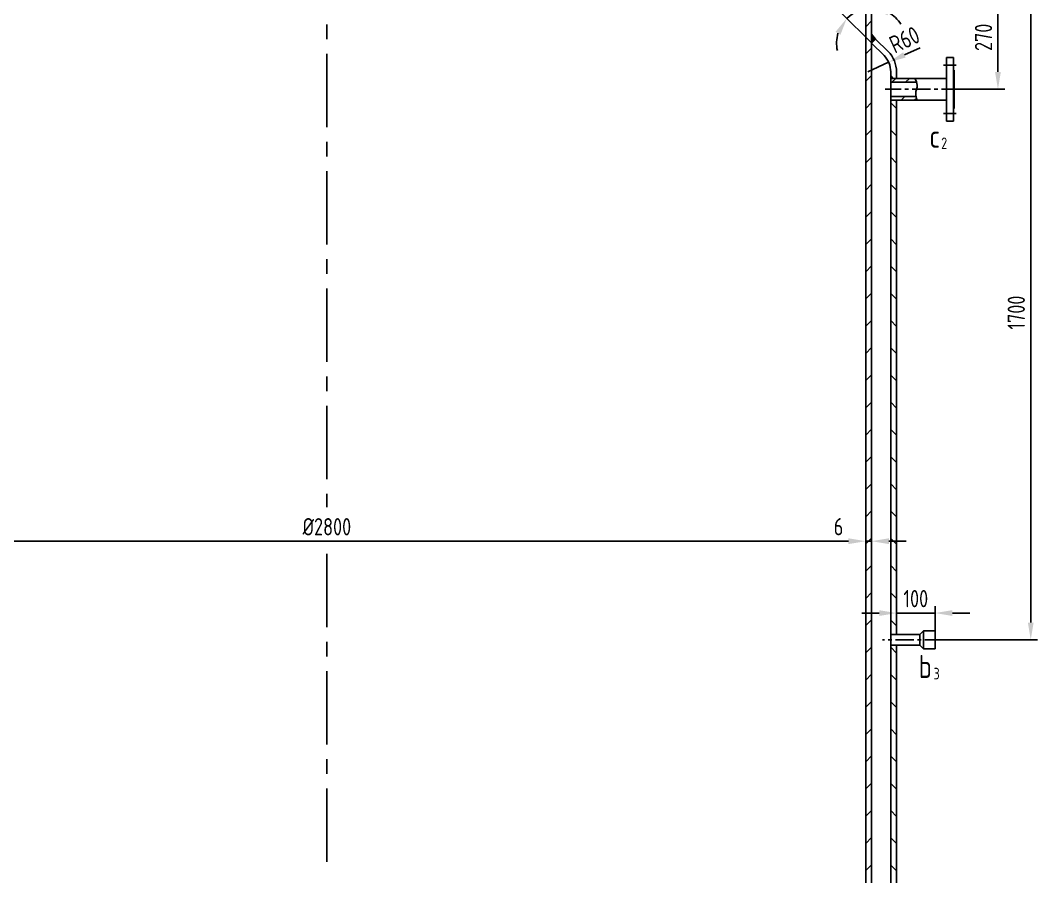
# Model space of a CAD drawing. Extents: x 104028 to 129789, y -4623 to 7992.
# Drawn here: x 123205 to 125848, y 3409 to 5634 of the extents above; entities that cross this region are included whole.
import ezdxf

# ---------------------------------------------------------------- set-up
doc = ezdxf.new("R2010")
doc.units = 0
doc.header["$LTSCALE"] = 3
doc.header["$MEASUREMENT"] = 0
doc.linetypes.add('CENTER', pattern=[50.8, 31.75, -6.35, 6.35, -6.35])
doc.layers.get('0').update_dxf_attribs({"linetype": 'CONTINUOUS'})
doc.layers.get('DEFPOINTS').update_dxf_attribs({"linetype": 'CONTINUOUS'})
doc.layers.add('LAYERAXIS', color=1, linetype='CENTER')
doc.layers.add('MAINLINE', color=3, linetype='CONTINUOUS')
doc.styles.add('HZ', font='isocp.shx', dxfattribs={"width": 0.85, "bigfont": 'hztxt.shx'})
doc.dimstyles.new('DWX', dxfattribs={"dimscale": 0, "dimtxt": 45, "dimasz": 45, "dimexe": 18, "dimexo": 0.625, "dimgap": 15, "dimtad": 1, "dimdec": 0, "dimdsep": 46, "dimtxsty": 'HZ', "dimcen": 0, "dimadec": 0, "dimazin": 0, "dimtfac": 1, "dimtdec": 0, "dimtmove": 2, "dimatfit": 3, "dimfxl": 0, "dimtolj": 1, "dimtzin": 0, "dimarcsym": 0})

# ---------------------------------------------------------------- blocks, each defined once
blk = doc.blocks.new('*D104')
at = {"color": 0, "lineweight": -2}
for p, q in [((122601.1, 4281.3), (122601.1, 4298.7)), ((125401, 4281.3), (125401, 4298.7)), ((122646.1, 4280.7), (125356, 4280.7))]:
    blk.add_line(p, q, dxfattribs=at)
at = {"color": 0}
for points in [[(122646.1, 4288.2), (122646.1, 4273.2), (122601.1, 4280.7)], [(125356, 4288.2), (125356, 4273.2), (125401, 4280.7)]]:
    blk.add_solid(points, dxfattribs=at)
at = {"layer": 'DEFPOINTS', "color": 0}
for p in [(122601.1, 4280.7), (125401, 4280.7), (125401, 4280.7)]:
    blk.add_point(p, dxfattribs=at)
at = {"color": 0, "insert": (124001.1, 4318.2), "char_height": 45, "attachment_point": 5, "style": 'HZ'}
blk.add_mtext('\\A1;%%C2800', dxfattribs=at)
blk = doc.blocks.new('*D105')
at = {"color": 0, "lineweight": -2}
for p, q in [((125401, 4281.3), (125401, 4298.7)), ((125416.1, 4281.3), (125416.1, 4298.7)), ((125356, 4280.7), (125311, 4280.7)), ((125401, 4280.7), (125416.1, 4280.7)), ((125461.1, 4280.7), (125506.1, 4280.7))]:
    blk.add_line(p, q, dxfattribs=at)
at = {"color": 0}
for points in [[(125356, 4288.2), (125356, 4273.2), (125401, 4280.7)], [(125461.1, 4288.2), (125461.1, 4273.2), (125416.1, 4280.7)]]:
    blk.add_solid(points, dxfattribs=at)
at = {"layer": 'DEFPOINTS', "color": 0}
for p in [(125401, 4280.7), (125416.1, 4280.7), (125416.1, 4280.7)]:
    blk.add_point(p, dxfattribs=at)
at = {"color": 0, "insert": (125330.5, 4318.4), "char_height": 45, "attachment_point": 5, "style": 'HZ'}
blk.add_mtext('\\A1;6', dxfattribs=at)
blk = doc.blocks.new('*D109')
at = {"color": 0, "lineweight": -2}
for p, q in [((125416.7, 5724.5), (125762.5, 5724.5)), ((125744.5, 5679.5), (125744.5, 5499.5)), ((125646.3, 5454.5), (125762.5, 5454.5))]:
    blk.add_line(p, q, dxfattribs=at)
at = {"color": 0}
for points in [[(125737, 5679.5), (125752, 5679.5), (125744.5, 5724.5)], [(125737, 5499.5), (125752, 5499.5), (125744.5, 5454.5)]]:
    blk.add_solid(points, dxfattribs=at)
at = {"layer": 'DEFPOINTS', "color": 0}
for p in [(125416.1, 5724.5), (125645.7, 5454.5), (125744.5, 5454.5)]:
    blk.add_point(p, dxfattribs=at)
at = {"color": 0, "insert": (125707, 5589.5), "char_height": 45, "attachment_point": 5, "rotation": 90, "style": 'HZ'}
blk.add_mtext('\\A1;270', dxfattribs=at)
blk = doc.blocks.new('*D110')
at = {"color": 0, "lineweight": -2}
for p, q in [((125763.1, 5724.5), (125847.7, 5724.5)), ((125829.7, 5679.5), (125829.7, 4069.5)), ((125602.8, 4024.5), (125847.7, 4024.5))]:
    blk.add_line(p, q, dxfattribs=at)
at = {"color": 0}
for points in [[(125822.2, 5679.5), (125837.2, 5679.5), (125829.7, 5724.5)], [(125822.2, 4069.5), (125837.2, 4069.5), (125829.7, 4024.5)]]:
    blk.add_solid(points, dxfattribs=at)
at = {"layer": 'DEFPOINTS', "color": 0}
for p in [(125762.5, 5724.5), (125602.2, 4024.5), (125829.7, 4024.5)]:
    blk.add_point(p, dxfattribs=at)
at = {"color": 0, "insert": (125792.2, 4874.5), "char_height": 45, "attachment_point": 5, "rotation": 90, "style": 'HZ'}
blk.add_mtext('\\A1;1700', dxfattribs=at)
blk = doc.blocks.new('*D112')
at = {"color": 0, "lineweight": -2}
for p, q in [((125501.4, 5543.7), (125542.2, 5562.6)), ((125406.1, 5499.6), (125460.5, 5524.8))]:
    blk.add_line(p, q, dxfattribs=at)
at = {"color": 0}
blk.add_solid([(125498.2, 5550.5), (125504.5, 5536.9), (125460.5, 5524.8)], dxfattribs=at)
at = {"layer": 'DEFPOINTS', "color": 0}
for p in [(125460.5, 5524.8), (125406.1, 5499.6)]:
    blk.add_point(p, dxfattribs=at)
at = {"color": 0, "insert": (125501.8, 5583.4), "char_height": 45, "attachment_point": 5, "rotation": 24.8104, "style": 'HZ'}
blk.add_mtext('\\A1;R60', dxfattribs=at)
blk = doc.blocks.new('*D113')
at = {"color": 0, "lineweight": -2}
blk.add_line((125415.6, 5574.9), (125339.1, 5651.4), dxfattribs=at)
for start, end in [(90, 135), (32.6136, 61.3068), (163.6932, 192.3864)]:
    blk.add_arc((125416.1, 5574.5), 90.8, start, end, dxfattribs=at)
at = {"color": 0}
for points in [[(125457.8, 5646.9), (125461.5, 5661.4), (125416.1, 5665.3)], [(125322.5, 5603.8), (125335.4, 5596.2), (125351.8, 5638.7)]]:
    blk.add_solid(points, dxfattribs=at)
at = {"layer": 'DEFPOINTS', "color": 0}
for p in [(125416.1, 5724.5), (125392.6, 5662.2), (125416.1, 5574.5), (125448.5, 5542.1), (125416.1, 2384.5)]:
    blk.add_point(p, dxfattribs=at)
at = {"color": 0, "insert": (125365.7, 5690.1), "char_height": 45, "attachment_point": 5, "rotation": 1, "style": 'HZ'}
blk.add_mtext('\\A1;45°', dxfattribs=at)
blk = doc.blocks.new('*D124')
at = {"color": 0, "lineweight": -2}
for p, q in [((125481.1, 4081.9), (125481.1, 4112)), ((125581.1, 4048.6), (125581.1, 4112)), ((125436.1, 4094), (125391.1, 4094)), ((125581.1, 4094), (125481.1, 4094)), ((125626.1, 4094), (125671.1, 4094))]:
    blk.add_line(p, q, dxfattribs=at)
at = {"color": 0}
for points in [[(125436.1, 4101.5), (125436.1, 4086.5), (125481.1, 4094)], [(125626.1, 4101.5), (125626.1, 4086.5), (125581.1, 4094)]]:
    blk.add_solid(points, dxfattribs=at)
at = {"layer": 'DEFPOINTS', "color": 0}
for p in [(125481.1, 4094), (125481.1, 4081.3), (125581.1, 4048)]:
    blk.add_point(p, dxfattribs=at)
at = {"color": 0, "insert": (125531.1, 4131.5), "char_height": 45, "attachment_point": 5, "style": 'HZ'}
blk.add_mtext('\\A1;100', dxfattribs=at)

msp = doc.modelspace()

# ---------------------------------------------------------------- hatches: boundary and pattern name
h = msp.add_hatch()
h.set_pattern_fill('LINE', color=256, scale=400, angle=45, style=0)
h.paths.add_polyline_path([(125416.1, 5724.5), (125401, 5724.5), (125401, 2474.5), (125416.1, 2474.5)])
h = msp.add_hatch()
h.set_pattern_fill('ANSI37', color=256, scale=15, style=0)
h.set_pattern_definition([(45, (-8770.4725, -1129.4448), (-1.325825215, 1.325825215), []), (135, (-8770.4725, -1129.4448), (-1.325825215, -1.325825215), [])])
h.paths.add_polyline_path([(125416.1, 5597.3), (125416.1, 5574.5), (125426.7, 5585.1)])
h = msp.add_hatch()
h.set_pattern_fill('LINE', color=256, scale=400, angle=135, style=0)
h.paths.add_polyline_path([(125459.1, 5552.7), (125426.7, 5585.1), (125416.1, 5574.5), (125448.5, 5542.1, -0.198912), (125466.1, 5499.6), (125466.1, 5483), (125481.1, 5483), (125481.1, 5499.6, 0.198912)])
h = msp.add_hatch()
h.set_pattern_fill('LINE', color=256, scale=200, angle=45, style=0)
edge = h.paths.add_edge_path()
edge.add_spline(control_points=[(125533.3, 5473), (125532.2, 5476.4), (125530.5, 5479.7), (125528.8, 5483)], knot_values=[0, 0, 0, 0, 10.637778, 10.637778, 10.637778, 10.637778], degree=3, periodic=0)
edge.add_line((125528.8, 5483), (125466.1, 5483))
edge.add_line((125466.1, 5483), (125466.1, 5473))
edge.add_line((125466.1, 5473), (125533.3, 5473))
edge = h.paths.add_edge_path()
edge.add_spline(control_points=[(125534.6, 5426), (125533.4, 5429.3), (125532.3, 5432.7), (125531.5, 5436)], knot_values=[48.502768, 48.502768, 48.502768, 48.502768, 58.771266, 58.771266, 58.771266, 58.771266], degree=3, periodic=0)
edge.add_line((125531.5, 5436), (125466.1, 5436))
edge.add_line((125466.1, 5436), (125466.1, 5426))
edge.add_line((125466.1, 5426), (125534.6, 5426))
h = msp.add_hatch()
h.set_pattern_fill('LINE', color=256, scale=400, angle=135, style=0)
h.paths.add_polyline_path([(125481.1, 5426), (125466.1, 5426), (125466.1, 4038.5), (125481.1, 4038.5)])
h = msp.add_hatch()
h.set_pattern_fill('LINE', color=256, scale=400, angle=135, style=0)
h.paths.add_polyline_path([(125481.1, 4010.5), (125466.1, 4010.5), (125466.1, 2474.5), (125481.1, 2474.5)])

# ---------------------------------------------------------------- linework, layer by layer
msp.add_line((125426.7, 5585.1), (125416.1, 5597.3))
msp.add_spline([(125528.8, 5483), (125534.8, 5465.4), (125530.8, 5443.3), (125534.6, 5426)], degree=3)
at = {"layer": 'LAYERAXIS', "ltscale": 2}
for p, q in [((124001.1, 6766.1), (124001.1, 4369.2)), ((124001.1, 4247.7), (124001.1, 3410.3))]:
    msp.add_line(p, q, dxfattribs=at)
at = {"layer": 'LAYERAXIS'}
for p, q in [((125602.9, 5517), (125635.9, 5517)), ((125602.9, 5392), (125635.9, 5392))]:
    msp.add_line(p, q, dxfattribs=at)
at = {"layer": 'LAYERAXIS', "ltscale": 0.5}
for p, q in [((125645.7, 5454.5), (125451.9, 5454.5)), ((125602.2, 4024.5), (125444.5, 4024.5))]:
    msp.add_line(p, q, dxfattribs=at)
at = {"layer": 'MAINLINE'}
for p, q in [((125401, 5724.5), (125401, 2384.5)), ((125416.1, 5724.5), (125416.1, 2384.5)), ((125426.7, 5585.1), (125416.1, 5574.5)), ((125426.7, 5585.1), (125459.1, 5552.7)), ((125416.1, 5574.5), (125448.5, 5542.1)), ((125611.1, 5537), (125629.1, 5537)), ((125611.1, 5372), (125611.1, 5537)), ((125629.1, 5372), (125629.1, 5537)), ((125466.1, 5499.6), (125466.1, 2384.5)), ((125481.1, 5499.6), (125481.1, 5483)), ((125629.1, 5504), (125631.1, 5504)), ((125631.1, 5405), (125631.1, 5504)), ((125611.1, 5483), (125466, 5483)), ((125533.3, 5473), (125466, 5473)), ((125531.5, 5436), (125466.1, 5436)), ((125611.1, 5426), (125466.1, 5426)), ((125481.1, 5426), (125481.1, 4038.5)), ((125629.1, 5405), (125631.1, 5405)), ((125611.1, 5372), (125629.1, 5372)), ((125551.1, 4048), (125541.6, 4038.5)), ((125581.1, 4048), (125551.1, 4048)), ((125551.1, 4048), (125551.1, 4001)), ((125581.1, 4048), (125581.1, 4001)), ((125541.6, 4038.5), (125466.1, 4038.5)), ((125541.6, 4038.5), (125541.6, 4010.5)), ((125541.6, 4010.5), (125466.1, 4010.5)), ((125481.1, 4010.5), (125481.1, 2384.5)), ((125551.1, 4001), (125541.6, 4010.5)), ((125581.1, 4001), (125551.1, 4001))]:
    msp.add_line(p, q, dxfattribs=at)
for radius in [75, 60]:
    msp.add_arc((125406.1, 5499.6), radius, 0, 45, dxfattribs=at)

# ---------------------------------------------------------------- texts
at = {"style": 'HZ', "width": 0.85}
for s, height, p in [('c', 60, (125566.6, 5302.5)), ('2', 30, (125597, 5299.3)), ('b', 60, (125538.8, 3925.1)), ('3', 30, (125577.1, 3921.8))]:
    msp.add_text(s, height=height, dxfattribs=at).set_placement(p)

# ---------------------------------------------------------------- dimensions: what is measured, and where the dimension line sits
dim = msp.add_angular_dim_2l(base=(125392.6, 5662.2), line1=((125416.1, 5724.5), (125416.1, 2384.5)), line2=((125416.1, 5574.5), (125448.5, 5542.1)), dimstyle='DWX', override={"dimscale": 1})
dim.commit()
dim.dimension.update_dxf_attribs({"geometry": '*D113', "text_midpoint": (125365.7, 5690.1), "dimtype": 162, "text_rotation": 1})
for base, p1, p2, picture, middle in [((125744.5, 5454.5), (125416.1, 5724.5), (125645.7, 5454.5), '*D109', (125707, 5589.5)), ((125829.7, 4024.5), (125762.5, 5724.5), (125602.2, 4024.5), '*D110', (125792.2, 4874.5))]:
    dim = msp.add_linear_dim(base=base, p1=p1, p2=p2, angle=90, dimstyle='DWX', override={"dimscale": 1})
    dim.commit()
    dim.dimension.update_dxf_attribs({"geometry": picture, "text_midpoint": middle})
dim = msp.add_radius_dim(center=(125406.1, 5499.6), mpoint=(125460.5, 5524.8), dimstyle='DWX', override={"dimscale": 1})
dim.commit()
dim.dimension.update_dxf_attribs({"geometry": '*D112', "text_midpoint": (125501.8, 5583.4), "dimtype": 164})
dim = msp.add_linear_dim(base=(125401, 4280.7), p1=(122601.1, 4280.7), p2=(125401, 4280.7), text='%%C2800', dimstyle='DWX', override={"dimscale": 1})
dim.commit()
dim.dimension.update_dxf_attribs({"geometry": '*D104', "text_midpoint": (124001.1, 4318.2)})
dim = msp.add_linear_dim(base=(125416.1, 4280.7), p1=(125401, 4280.7), p2=(125416.1, 4280.7), text='6', dimstyle='DWX', override={"dimscale": 1})
dim.commit()
dim.dimension.update_dxf_attribs({"geometry": '*D105', "text_midpoint": (125330.5, 4318.4), "dimtype": 160})
dim = msp.add_linear_dim(base=(125481.1, 4094), p1=(125581.1, 4048), p2=(125481.1, 4081.3), dimstyle='DWX', override={"dimscale": 1})
dim.commit()
dim.dimension.update_dxf_attribs({"geometry": '*D124', "text_midpoint": (125531.1, 4131.5)})

doc.saveas('drawing.dxf')
